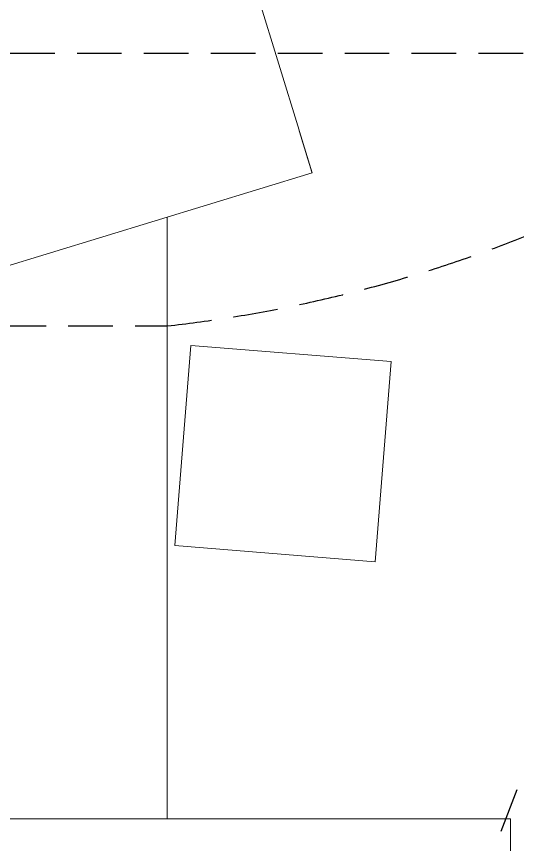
# Model space of a CAD drawing. Extents: x -31682 to -12847, y -2484 to 19259.
# Drawn here: x -20986 to -19864, y -320 to 1536 of the extents above; entities that cross this region are included whole.
import ezdxf

# ---------------------------------------------------------------- set-up
doc = ezdxf.new("R2010")
doc.units = 0
doc.header["$LTSCALE"] = 5
doc.header["$MEASUREMENT"] = 0
doc.linetypes.add('HIDDEN', pattern=[0.375, 0.25, -0.125])
doc.layers.get('Defpoints').update_dxf_attribs({"color": 6, "linetype": 'CONTINUOUS'})
doc.layers.add('ArqElet', color=11, linetype='CONTINUOUS', lineweight=5)

msp = doc.modelspace()

# ---------------------------------------------------------------- linework, layer by layer
at = {"layer": 'ArqElet'}
for p, q in [((-20484.4, 1711.6), (-20353, 1281.5)), ((-21101.5, 948.2), (-20323.8, 1185.9)), ((-20648.3, -262), (-20648.3, 1086.7)), ((-20631.4, 350.2), (-20595.4, 798.7)), ((-20146.9, 762.8), (-20595.4, 798.7)), ((-20648.3, -262), (-20648.3, 783.2)), ((-20182.8, 314.2), (-20146.9, 762.8)), ((-20182.8, 314.2), (-20631.4, 350.2)), ((-19878.9, -262), (-22378.4, -262)), ((-19878.9, -675), (-19878.9, -262))]:
    msp.add_line(p, q, dxfattribs=at)
msp.add_lwpolyline([(-20353, 1281.5), (-20353, 1281.4), (-20352.9, 1281.2), (-20352.9, 1281.1), (-20352.8, 1280.9), (-20352.8, 1280.8), (-20352.7, 1280.6), (-20352.7, 1280.5), (-20352.6, 1280.3), (-20352.6, 1280.2), (-20352.6, 1280), (-20352.5, 1279.9), (-20352.5, 1279.7), (-20352.4, 1279.6), (-20352.4, 1279.4), (-20352.3, 1279.3), (-20352.3, 1279.1), (-20352.2, 1279), (-20352.2, 1278.8), (-20352.1, 1278.7), (-20352.1, 1278.5), (-20352, 1278.4), (-20352, 1278.2), (-20352, 1278.1), (-20351.9, 1277.9), (-20351.9, 1277.8), (-20351.8, 1277.6), (-20351.8, 1277.5), (-20351.7, 1277.3), (-20351.7, 1277.2), (-20351.6, 1277), (-20351.6, 1276.9), (-20351.5, 1276.7), (-20351.5, 1276.6), (-20351.5, 1276.4), (-20351.4, 1276.3), (-20351.4, 1276.1), (-20351.3, 1276), (-20351.3, 1275.8), (-20351.2, 1275.7), (-20351.2, 1275.5), (-20351.1, 1275.4), (-20351.1, 1275.2), (-20351, 1275.1), (-20351, 1274.9), (-20350.9, 1274.8), (-20350.9, 1274.6), (-20350.9, 1274.5), (-20350.8, 1274.3), (-20350.8, 1274.2), (-20350.7, 1274), (-20350.7, 1273.9), (-20350.6, 1273.7), (-20350.6, 1273.6), (-20350.5, 1273.4), (-20350.5, 1273.3), (-20350.4, 1273.1), (-20350.4, 1273), (-20350.4, 1272.8), (-20350.3, 1272.7), (-20350.3, 1272.5), (-20350.2, 1272.4), (-20350.2, 1272.2), (-20350.1, 1272.1), (-20350.1, 1271.9), (-20350, 1271.8), (-20350, 1271.6), (-20349.9, 1271.5), (-20349.9, 1271.3), (-20349.8, 1271.2), (-20349.8, 1271), (-20349.8, 1270.9), (-20349.7, 1270.7), (-20349.7, 1270.6), (-20349.6, 1270.4), (-20349.6, 1270.3), (-20349.5, 1270.1), (-20349.5, 1270), (-20349.4, 1269.8), (-20349.4, 1269.7), (-20349.4, 1269.5), (-20349.3, 1269.4), (-20349.3, 1269.2), (-20349.2, 1269.1), (-20349.2, 1268.9), (-20349.1, 1268.8), (-20349.1, 1268.6), (-20349, 1268.5), (-20349, 1268.4), (-20348.9, 1268.2), (-20348.9, 1268.1), (-20348.9, 1267.9), (-20348.8, 1267.8), (-20348.8, 1267.6), (-20348.7, 1267.5), (-20348.7, 1267.3), (-20348.6, 1267.2), (-20348.6, 1267), (-20348.5, 1266.9), (-20348.5, 1266.7), (-20348.4, 1266.6), (-20348.4, 1266.4), (-20348.4, 1266.3), (-20348.3, 1266.1), (-20348.3, 1266), (-20348.2, 1265.8), (-20348.2, 1265.7), (-20348.1, 1265.5), (-20348.1, 1265.4), (-20348, 1265.2), (-20348, 1265.1), (-20347.9, 1264.9), (-20347.9, 1264.8), (-20347.9, 1264.7), (-20347.8, 1264.5), (-20347.8, 1264.4), (-20347.7, 1264.2), (-20347.7, 1264.1), (-20347.6, 1263.9), (-20347.6, 1263.8), (-20347.5, 1263.6), (-20347.5, 1263.5), (-20347.5, 1263.3), (-20347.4, 1263.2), (-20347.4, 1263), (-20347.3, 1262.9), (-20347.3, 1262.7), (-20347.2, 1262.6), (-20347.2, 1262.4), (-20347.1, 1262.3), (-20347.1, 1262.1), (-20347, 1262), (-20347, 1261.8), (-20347, 1261.7), (-20346.9, 1261.5), (-20346.9, 1261.4), (-20346.8, 1261.2), (-20346.8, 1261.1), (-20346.7, 1261), (-20346.7, 1260.8), (-20346.6, 1260.7), (-20346.6, 1260.5), (-20346.5, 1260.4), (-20346.5, 1260.2), (-20346.5, 1260.1), (-20346.4, 1259.9), (-20346.4, 1259.8), (-20346.3, 1259.6), (-20346.3, 1259.5), (-20346.2, 1259.3), (-20346.2, 1259.2), (-20346.1, 1259.1), (-20346.1, 1258.9), (-20346.1, 1258.8), (-20346, 1258.6), (-20346, 1258.5), (-20345.9, 1258.3), (-20345.9, 1258.2), (-20345.8, 1258), (-20345.8, 1257.9), (-20345.8, 1257.8), (-20345.7, 1257.6), (-20345.7, 1257.5), (-20345.6, 1257.3), (-20345.6, 1257.2), (-20345.5, 1257), (-20345.5, 1256.9), (-20345.4, 1256.7), (-20345.4, 1256.6), (-20345.4, 1256.5), (-20345.3, 1256.3), (-20345.3, 1256.2), (-20345.2, 1256), (-20345.2, 1255.9), (-20345.1, 1255.7), (-20345.1, 1255.6), (-20345, 1255.4), (-20345, 1255.3), (-20345, 1255.2), (-20344.9, 1255), (-20344.9, 1254.9), (-20344.8, 1254.7), (-20344.8, 1254.6), (-20344.7, 1254.4), (-20344.7, 1254.3), (-20344.6, 1254.2), (-20344.6, 1254), (-20344.6, 1253.9), (-20344.5, 1253.7), (-20344.5, 1253.6), (-20344.4, 1253.4), (-20344.4, 1253.3), (-20344.3, 1253.1), (-20344.3, 1253), (-20344.3, 1252.9), (-20344.2, 1252.7), (-20344.2, 1252.6), (-20344.1, 1252.4), (-20344.1, 1252.3), (-20344, 1252.1), (-20344, 1252), (-20343.9, 1251.8), (-20343.9, 1251.7), (-20343.9, 1251.6), (-20343.8, 1251.4), (-20343.8, 1251.3), (-20343.7, 1251.1), (-20343.7, 1251), (-20343.6, 1250.8), (-20343.6, 1250.7), (-20343.5, 1250.5), (-20343.5, 1250.4), (-20343.5, 1250.3), (-20343.4, 1250.1), (-20343.4, 1250), (-20343.3, 1249.8), (-20343.3, 1249.7), (-20343.2, 1249.5), (-20343.2, 1249.4), (-20343.2, 1249.3), (-20343.1, 1249.1), (-20343.1, 1249), (-20343, 1248.9), (-20343, 1248.7), (-20342.9, 1248.6), (-20342.9, 1248.4), (-20342.9, 1248.3), (-20342.8, 1248.2), (-20342.8, 1248), (-20342.7, 1247.9), (-20342.7, 1247.7), (-20342.6, 1247.6), (-20342.6, 1247.5), (-20342.6, 1247.3), (-20342.5, 1247.2), (-20342.5, 1247.1), (-20342.4, 1246.9), (-20342.4, 1246.8), (-20342.4, 1246.6), (-20342.3, 1246.5), (-20342.3, 1246.4), (-20342.2, 1246.2), (-20342.2, 1246.1), (-20342.1, 1245.9), (-20342.1, 1245.8), (-20342.1, 1245.7), (-20342, 1245.5), (-20342, 1245.4), (-20341.9, 1245.2), (-20341.9, 1245.1), (-20341.8, 1245), (-20341.8, 1244.8), (-20341.8, 1244.7), (-20341.7, 1244.6), (-20341.7, 1244.4), (-20341.6, 1244.3), (-20341.6, 1244.1), (-20341.5, 1244), (-20341.5, 1243.9), (-20341.5, 1243.7), (-20341.4, 1243.6), (-20341.4, 1243.4), (-20341.3, 1243.3), (-20341.3, 1243.2), (-20341.3, 1243), (-20341.2, 1242.9), (-20341.2, 1242.8), (-20341.1, 1242.6), (-20341.1, 1242.5), (-20341, 1242.3), (-20341, 1242.2), (-20341, 1242.1), (-20340.9, 1241.9), (-20340.9, 1241.8), (-20340.8, 1241.6), (-20340.8, 1241.5), (-20340.7, 1241.4), (-20340.7, 1241.2), (-20340.7, 1241.1), (-20340.6, 1240.9), (-20340.6, 1240.8), (-20340.5, 1240.7), (-20340.5, 1240.5), (-20340.4, 1240.4), (-20340.4, 1240.3), (-20340.4, 1240.1), (-20340.3, 1240), (-20340.3, 1239.8), (-20340.2, 1239.7), (-20340.2, 1239.6), (-20340.2, 1239.5), (-20340.1, 1239.3), (-20340.1, 1239.2), (-20340, 1239.1), (-20340, 1238.9), (-20340, 1238.8), (-20339.9, 1238.7), (-20339.9, 1238.5), (-20339.8, 1238.4), (-20339.8, 1238.3), (-20339.8, 1238.1), (-20339.7, 1238), (-20339.7, 1237.9), (-20339.6, 1237.7), (-20339.6, 1237.6), (-20339.6, 1237.5), (-20339.5, 1237.4), (-20339.5, 1237.2), (-20339.4, 1237.1), (-20339.4, 1237), (-20339.4, 1236.8), (-20339.3, 1236.7), (-20339.3, 1236.6), (-20339.2, 1236.4), (-20339.2, 1236.3), (-20339.2, 1236.2), (-20339.1, 1236), (-20339.1, 1235.9), (-20339, 1235.8), (-20339, 1235.6), (-20339, 1235.5), (-20338.9, 1235.4), (-20338.9, 1235.2), (-20338.8, 1235.1), (-20338.8, 1235), (-20338.8, 1234.9), (-20338.7, 1234.7), (-20338.7, 1234.6), (-20338.6, 1234.5), (-20338.6, 1234.3), (-20338.6, 1234.2), (-20338.5, 1234.1), (-20338.5, 1233.9), (-20338.4, 1233.8), (-20338.4, 1233.7), (-20338.4, 1233.5), (-20338.3, 1233.4), (-20338.3, 1233.3), (-20338.2, 1233.1), (-20338.2, 1233), (-20338.2, 1232.9), (-20338.1, 1232.8), (-20338.1, 1232.6), (-20338, 1232.5), (-20338, 1232.4), (-20337.9, 1232.2), (-20337.9, 1232.1), (-20337.9, 1232), (-20337.8, 1231.8), (-20337.8, 1231.7), (-20337.7, 1231.6), (-20337.7, 1231.4), (-20337.7, 1231.3), (-20337.6, 1231.2), (-20337.6, 1231), (-20337.5, 1230.9), (-20337.5, 1230.8), (-20337.5, 1230.7), (-20337.4, 1230.5), (-20337.4, 1230.4), (-20337.4, 1230.3), (-20337.3, 1230.2), (-20337.3, 1230), (-20337.2, 1229.9), (-20337.2, 1229.8), (-20337.2, 1229.7), (-20337.1, 1229.5), (-20337.1, 1229.4), (-20337.1, 1229.3), (-20337, 1229.2), (-20337, 1229.1), (-20336.9, 1228.9), (-20336.9, 1228.8), (-20336.9, 1228.7), (-20336.8, 1228.6), (-20336.8, 1228.4), (-20336.8, 1228.3), (-20336.7, 1228.2), (-20336.7, 1228.1), (-20336.6, 1228), (-20336.6, 1227.8), (-20336.6, 1227.7), (-20336.5, 1227.6), (-20336.5, 1227.5), (-20336.5, 1227.3), (-20336.4, 1227.2), (-20336.4, 1227.1), (-20336.3, 1227), (-20336.3, 1226.9), (-20336.3, 1226.7), (-20336.2, 1226.6), (-20336.2, 1226.5), (-20336.2, 1226.4), (-20336.1, 1226.2), (-20336.1, 1226.1), (-20336, 1226), (-20336, 1225.9), (-20336, 1225.8), (-20335.9, 1225.6), (-20335.9, 1225.5), (-20335.9, 1225.4), (-20335.8, 1225.3), (-20335.8, 1225.1), (-20335.7, 1225), (-20335.7, 1224.9), (-20335.7, 1224.8), (-20335.6, 1224.6), (-20335.6, 1224.5), (-20335.6, 1224.4), (-20335.5, 1224.3), (-20335.5, 1224.2), (-20335.4, 1224), (-20335.4, 1223.9), (-20335.4, 1223.8), (-20335.3, 1223.7), (-20335.3, 1223.5), (-20335.3, 1223.4), (-20335.2, 1223.3), (-20335.2, 1223.2), (-20335.1, 1223.1), (-20335.1, 1222.9), (-20335.1, 1222.8), (-20335, 1222.7), (-20335, 1222.6), (-20335, 1222.4), (-20334.9, 1222.3), (-20334.9, 1222.2), (-20334.8, 1222.1), (-20334.8, 1222), (-20334.8, 1221.8), (-20334.7, 1221.7), (-20334.7, 1221.6), (-20334.7, 1221.5), (-20334.6, 1221.4), (-20334.6, 1221.3), (-20334.6, 1221.2), (-20334.5, 1221.1), (-20334.5, 1220.9), (-20334.5, 1220.8), (-20334.4, 1220.7), (-20334.4, 1220.6), (-20334.4, 1220.5), (-20334.3, 1220.4), (-20334.3, 1220.3), (-20334.3, 1220.2), (-20334.2, 1220), (-20334.2, 1219.9), (-20334.2, 1219.8), (-20334.1, 1219.7), (-20334.1, 1219.6), (-20334.1, 1219.5), (-20334, 1219.4), (-20334, 1219.3), (-20334, 1219.1), (-20333.9, 1219), (-20333.9, 1218.9), (-20333.9, 1218.8), (-20333.8, 1218.7), (-20333.8, 1218.6), (-20333.7, 1218.5), (-20333.7, 1218.4), (-20333.7, 1218.3), (-20333.6, 1218.1), (-20333.6, 1218), (-20333.6, 1217.9), (-20333.5, 1217.8), (-20333.5, 1217.7), (-20333.5, 1217.6), (-20333.4, 1217.5), (-20333.4, 1217.4), (-20333.4, 1217.2), (-20333.3, 1217.1), (-20333.3, 1217), (-20333.3, 1216.9), (-20333.2, 1216.8), (-20333.2, 1216.7), (-20333.2, 1216.6), (-20333.1, 1216.5), (-20333.1, 1216.4), (-20333.1, 1216.2), (-20333, 1216.1), (-20333, 1216), (-20333, 1215.9), (-20332.9, 1215.8), (-20332.9, 1215.7), (-20332.9, 1215.6), (-20332.8, 1215.5), (-20332.8, 1215.3), (-20332.8, 1215.2), (-20332.7, 1215.1), (-20332.7, 1215), (-20332.7, 1214.9), (-20332.6, 1214.8), (-20332.6, 1214.7), (-20332.6, 1214.6), (-20332.5, 1214.4), (-20332.5, 1214.3), (-20332.4, 1214.2), (-20332.4, 1214.1), (-20332.4, 1214), (-20332.3, 1213.9), (-20332.3, 1213.8), (-20332.3, 1213.7), (-20332.3, 1213.6), (-20332.2, 1213.5), (-20332.2, 1213.4), (-20332.2, 1213.3), (-20332.1, 1213.2), (-20332.1, 1213.1), (-20332.1, 1213), (-20332, 1212.9), (-20332, 1212.8), (-20332, 1212.7), (-20331.9, 1212.6), (-20331.9, 1212.5), (-20331.9, 1212.4), (-20331.9, 1212.3), (-20331.8, 1212.2), (-20331.8, 1212.1), (-20331.8, 1212), (-20331.7, 1211.9), (-20331.7, 1211.8), (-20331.7, 1211.7), (-20331.6, 1211.6), (-20331.6, 1211.5), (-20331.6, 1211.4), (-20331.6, 1211.3), (-20331.5, 1211.2), (-20331.5, 1211.1), (-20331.5, 1211), (-20331.4, 1210.9), (-20331.4, 1210.8), (-20331.4, 1210.7), (-20331.3, 1210.6), (-20331.3, 1210.5), (-20331.3, 1210.4), (-20331.2, 1210.3), (-20331.2, 1210.2), (-20331.2, 1210.1), (-20331.2, 1210), (-20331.1, 1209.9), (-20331.1, 1209.8), (-20331.1, 1209.7), (-20331, 1209.6), (-20331, 1209.5), (-20331, 1209.4), (-20330.9, 1209.3), (-20330.9, 1209.2), (-20330.9, 1209.1), (-20330.8, 1209), (-20330.8, 1208.9), (-20330.8, 1208.8), (-20330.8, 1208.7), (-20330.7, 1208.6), (-20330.7, 1208.5), (-20330.7, 1208.4), (-20330.6, 1208.3), (-20330.6, 1208.2), (-20330.6, 1208.1), (-20330.5, 1208), (-20330.5, 1207.9), (-20330.5, 1207.8), (-20330.5, 1207.7), (-20330.4, 1207.6), (-20330.4, 1207.5), (-20330.4, 1207.4), (-20330.3, 1207.3), (-20330.3, 1207.2), (-20330.3, 1207.1), (-20330.2, 1207), (-20330.2, 1206.9), (-20330.2, 1206.8), (-20330.1, 1206.7), (-20330.1, 1206.6), (-20330.1, 1206.5), (-20330.1, 1206.4), (-20330, 1206.3), (-20330, 1206.3), (-20330, 1206.2), (-20330, 1206.1), (-20329.9, 1206), (-20329.9, 1205.9), (-20329.9, 1205.8), (-20329.9, 1205.7), (-20329.8, 1205.6), (-20329.8, 1205.6), (-20329.8, 1205.5), (-20329.7, 1205.4), (-20329.7, 1205.3), (-20329.7, 1205.2), (-20329.7, 1205.1), (-20329.6, 1205), (-20329.6, 1205), (-20329.6, 1204.9), (-20329.6, 1204.8), (-20329.5, 1204.7), (-20329.5, 1204.6), (-20329.5, 1204.5), (-20329.5, 1204.4), (-20329.4, 1204.3), (-20329.4, 1204.3), (-20329.4, 1204.2), (-20329.4, 1204.1), (-20329.3, 1204), (-20329.3, 1203.9), (-20329.3, 1203.8), (-20329.2, 1203.7), (-20329.2, 1203.7), (-20329.2, 1203.6), (-20329.2, 1203.5), (-20329.1, 1203.4), (-20329.1, 1203.3), (-20329.1, 1203.2), (-20329.1, 1203.1), (-20329, 1203), (-20329, 1203), (-20329, 1202.9), (-20329, 1202.8), (-20328.9, 1202.7), (-20328.9, 1202.6), (-20328.9, 1202.5), (-20328.8, 1202.4), (-20328.8, 1202.3), (-20328.8, 1202.3), (-20328.8, 1202.2), (-20328.7, 1202.1), (-20328.7, 1202), (-20328.7, 1201.9), (-20328.7, 1201.8), (-20328.6, 1201.7), (-20328.6, 1201.7), (-20328.6, 1201.6), (-20328.6, 1201.5), (-20328.5, 1201.4), (-20328.5, 1201.3), (-20328.5, 1201.2), (-20328.4, 1201.1), (-20328.4, 1201), (-20328.4, 1201), (-20328.4, 1200.9), (-20328.3, 1200.8), (-20328.3, 1200.7), (-20328.3, 1200.6), (-20328.3, 1200.5), (-20328.2, 1200.5), (-20328.2, 1200.4), (-20328.2, 1200.3), (-20328.2, 1200.2), (-20328.2, 1200.2), (-20328.1, 1200.1), (-20328.1, 1200), (-20328.1, 1199.9), (-20328.1, 1199.9), (-20328, 1199.8), (-20328, 1199.7), (-20328, 1199.7), (-20328, 1199.6), (-20328, 1199.5), (-20327.9, 1199.4), (-20327.9, 1199.4), (-20327.9, 1199.3), (-20327.9, 1199.2), (-20327.8, 1199.1), (-20327.8, 1199.1), (-20327.8, 1199), (-20327.8, 1198.9), (-20327.8, 1198.9), (-20327.7, 1198.8), (-20327.7, 1198.7), (-20327.7, 1198.6), (-20327.7, 1198.6), (-20327.6, 1198.5), (-20327.6, 1198.4), (-20327.6, 1198.3), (-20327.6, 1198.3), (-20327.6, 1198.2), (-20327.5, 1198.1), (-20327.5, 1198.1), (-20327.5, 1198), (-20327.5, 1197.9), (-20327.4, 1197.8), (-20327.4, 1197.8), (-20327.4, 1197.7), (-20327.4, 1197.6), (-20327.4, 1197.5), (-20327.3, 1197.5), (-20327.3, 1197.4), (-20327.3, 1197.3), (-20327.3, 1197.3), (-20327.2, 1197.2), (-20327.2, 1197.1), (-20327.2, 1197), (-20327.2, 1197), (-20327.2, 1196.9), (-20327.1, 1196.8), (-20327.1, 1196.7), (-20327.1, 1196.7), (-20327.1, 1196.6), (-20327, 1196.5), (-20327, 1196.5), (-20327, 1196.4), (-20327, 1196.3), (-20327, 1196.2), (-20326.9, 1196.2), (-20326.9, 1196.1), (-20326.9, 1196), (-20326.9, 1196), (-20326.8, 1195.9), (-20326.8, 1195.8), (-20326.8, 1195.7), (-20326.8, 1195.7), (-20326.8, 1195.6), (-20326.7, 1195.5), (-20326.7, 1195.4), (-20326.7, 1195.4), (-20326.7, 1195.3), (-20326.7, 1195.2), (-20326.6, 1195.2), (-20326.6, 1195.1), (-20326.6, 1195.1), (-20326.6, 1195), (-20326.6, 1195), (-20326.5, 1194.9), (-20326.5, 1194.8), (-20326.5, 1194.8), (-20326.5, 1194.7), (-20326.5, 1194.7), (-20326.5, 1194.6), (-20326.4, 1194.6), (-20326.4, 1194.5), (-20326.4, 1194.4), (-20326.4, 1194.4), (-20326.4, 1194.3), (-20326.4, 1194.3), (-20326.3, 1194.2), (-20326.3, 1194.2), (-20326.3, 1194.1), (-20326.3, 1194), (-20326.3, 1194), (-20326.2, 1193.9), (-20326.2, 1193.9), (-20326.2, 1193.8), (-20326.2, 1193.8), (-20326.2, 1193.7), (-20326.2, 1193.6), (-20326.1, 1193.6), (-20326.1, 1193.5), (-20326.1, 1193.5), (-20326.1, 1193.4), (-20326.1, 1193.4), (-20326.1, 1193.3), (-20326, 1193.2), (-20326, 1193.2), (-20326, 1193.1), (-20326, 1193.1), (-20326, 1193), (-20325.9, 1193), (-20325.9, 1192.9), (-20325.9, 1192.8), (-20325.9, 1192.8), (-20325.9, 1192.7), (-20325.9, 1192.7), (-20325.8, 1192.6), (-20325.8, 1192.5), (-20325.8, 1192.5), (-20325.8, 1192.4), (-20325.8, 1192.4), (-20325.8, 1192.3), (-20325.7, 1192.3), (-20325.7, 1192.2), (-20325.7, 1192.1), (-20325.7, 1192.1), (-20325.7, 1192), (-20325.6, 1192), (-20325.6, 1191.9), (-20325.6, 1191.9), (-20325.6, 1191.8), (-20325.6, 1191.7), (-20325.6, 1191.7), (-20325.5, 1191.6), (-20325.5, 1191.6), (-20325.5, 1191.5), (-20325.5, 1191.5), (-20325.5, 1191.4), (-20325.5, 1191.3), (-20325.4, 1191.3), (-20325.4, 1191.2), (-20325.4, 1191.2), (-20325.4, 1191.1), (-20325.4, 1191.1), (-20325.4, 1191.1), (-20325.4, 1191), (-20325.3, 1191), (-20325.3, 1190.9), (-20325.3, 1190.9), (-20325.3, 1190.9), (-20325.3, 1190.8), (-20325.3, 1190.8), (-20325.3, 1190.7), (-20325.3, 1190.7), (-20325.2, 1190.7), (-20325.2, 1190.6), (-20325.2, 1190.6), (-20325.2, 1190.5), (-20325.2, 1190.5), (-20325.2, 1190.4), (-20325.2, 1190.4), (-20325.2, 1190.4), (-20325.1, 1190.3), (-20325.1, 1190.3), (-20325.1, 1190.2), (-20325.1, 1190.2), (-20325.1, 1190.2), (-20325.1, 1190.1), (-20325.1, 1190.1), (-20325.1, 1190), (-20325, 1190), (-20325, 1189.9), (-20325, 1189.9), (-20325, 1189.9), (-20325, 1189.8), (-20325, 1189.8), (-20325, 1189.7), (-20325, 1189.7), (-20324.9, 1189.7), (-20324.9, 1189.6), (-20324.9, 1189.6), (-20324.9, 1189.5), (-20324.9, 1189.5), (-20324.9, 1189.4), (-20324.9, 1189.4), (-20324.9, 1189.4), (-20324.8, 1189.3), (-20324.8, 1189.3), (-20324.8, 1189.2), (-20324.8, 1189.2), (-20324.8, 1189.2), (-20324.8, 1189.1), (-20324.8, 1189.1), (-20324.7, 1189), (-20324.7, 1189), (-20324.7, 1188.9), (-20324.7, 1188.9), (-20324.7, 1188.9), (-20324.7, 1188.8), (-20324.7, 1188.8), (-20324.7, 1188.7), (-20324.6, 1188.7), (-20324.6, 1188.7), (-20324.6, 1188.6), (-20324.6, 1188.6), (-20324.6, 1188.5), (-20324.6, 1188.5), (-20324.6, 1188.4), (-20324.6, 1188.4), (-20324.5, 1188.4), (-20324.5, 1188.3), (-20324.5, 1188.3), (-20324.5, 1188.3), (-20324.5, 1188.2), (-20324.5, 1188.2), (-20324.5, 1188.2), (-20324.5, 1188.2), (-20324.5, 1188.1), (-20324.5, 1188.1), (-20324.5, 1188.1), (-20324.5, 1188.1), (-20324.4, 1188), (-20324.4, 1188), (-20324.4, 1188), (-20324.4, 1188), (-20324.4, 1187.9), (-20324.4, 1187.9), (-20324.4, 1187.9), (-20324.4, 1187.9), (-20324.4, 1187.8), (-20324.4, 1187.8), (-20324.4, 1187.8), (-20324.4, 1187.8), (-20324.4, 1187.7), (-20324.3, 1187.7), (-20324.3, 1187.7), (-20324.3, 1187.7), (-20324.3, 1187.6), (-20324.3, 1187.6), (-20324.3, 1187.6), (-20324.3, 1187.5), (-20324.3, 1187.5), (-20324.3, 1187.5), (-20324.3, 1187.5), (-20324.3, 1187.4), (-20324.3, 1187.4), (-20324.3, 1187.4), (-20324.2, 1187.4), (-20324.2, 1187.3), (-20324.2, 1187.3), (-20324.2, 1187.3), (-20324.2, 1187.3), (-20324.2, 1187.2), (-20324.2, 1187.2), (-20324.2, 1187.2), (-20324.2, 1187.2), (-20324.2, 1187.1), (-20324.2, 1187.1), (-20324.2, 1187.1), (-20324.2, 1187.1), (-20324.1, 1187), (-20324.1, 1187), (-20324.1, 1187), (-20324.1, 1187), (-20324.1, 1186.9), (-20324.1, 1186.9), (-20324.1, 1186.9), (-20324.1, 1186.9), (-20324.1, 1186.8), (-20324.1, 1186.8), (-20324.1, 1186.8), (-20324.1, 1186.8), (-20324.1, 1186.7), (-20324, 1186.7), (-20324, 1186.7), (-20324, 1186.7), (-20324, 1186.6), (-20324, 1186.6), (-20324, 1186.6), (-20324, 1186.6), (-20324, 1186.5), (-20324, 1186.5), (-20324, 1186.5), (-20324, 1186.5), (-20324, 1186.5), (-20324, 1186.5), (-20324, 1186.4), (-20324, 1186.4), (-20324, 1186.4), (-20324, 1186.4), (-20324, 1186.4), (-20323.9, 1186.4), (-20323.9, 1186.4), (-20323.9, 1186.4), (-20323.9, 1186.4), (-20323.9, 1186.4), (-20323.9, 1186.4), (-20323.9, 1186.4), (-20323.9, 1186.3), (-20323.9, 1186.3), (-20323.9, 1186.3), (-20323.9, 1186.3), (-20323.9, 1186.3), (-20323.9, 1186.3), (-20323.9, 1186.3), (-20323.9, 1186.3), (-20323.9, 1186.3), (-20323.9, 1186.3), (-20323.9, 1186.3), (-20323.9, 1186.3), (-20323.9, 1186.2), (-20323.9, 1186.2), (-20323.9, 1186.2), (-20323.9, 1186.2), (-20323.9, 1186.2), (-20323.9, 1186.2), (-20323.9, 1186.2), (-20323.9, 1186.2), (-20323.9, 1186.2), (-20323.9, 1186.2), (-20323.9, 1186.2), (-20323.9, 1186.2), (-20323.9, 1186.1), (-20323.9, 1186.1), (-20323.9, 1186.1), (-20323.9, 1186.1), (-20323.9, 1186.1), (-20323.9, 1186.1), (-20323.9, 1186.1), (-20323.9, 1186.1), (-20323.8, 1186.1), (-20323.8, 1186.1), (-20323.8, 1186.1), (-20323.8, 1186.1), (-20323.8, 1186), (-20323.8, 1186), (-20323.8, 1186), (-20323.8, 1186), (-20323.8, 1186), (-20323.8, 1186), (-20323.8, 1186), (-20323.8, 1186), (-20323.8, 1186), (-20323.8, 1186), (-20323.8, 1186), (-20323.8, 1186), (-20323.8, 1185.9), (-20323.8, 1185.9), (-20323.8, 1185.9), (-20323.8, 1185.9), (-20323.8, 1185.9), (-20323.8, 1185.9), (-20323.8, 1185.9), (-20323.8, 1185.9), (-20323.8, 1185.9)], dxfattribs=at)
at = {"layer": 'Defpoints', "color": 4, "linetype": 'HIDDEN', "ltscale": 80}
for p, q in [((-21300.7, 1454.2), (-19453.6, 1454.2)), ((-22070.2, 842.7), (-20648.3, 842.7)), ((-20114.1, -850.3), (-19612.5, 461.6))]:
    msp.add_line(p, q, dxfattribs=at)
msp.add_arc((-20994.4, 3923.1), 3099.7, 276.4106, 315.6215, dxfattribs=at)

doc.saveas('drawing.dxf')
